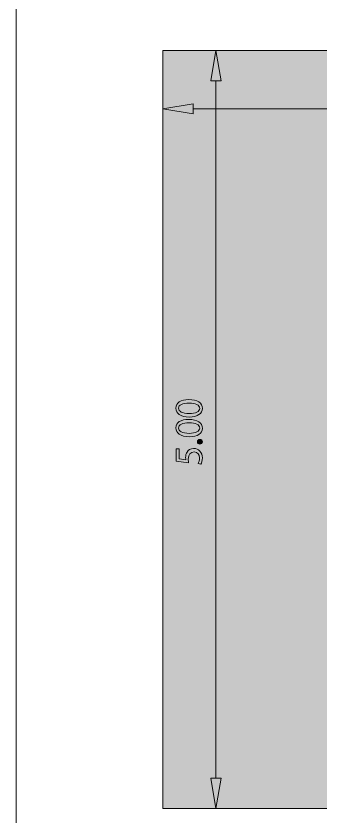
# Model space of a CAD drawing. Header units: centimetres. Extents: x -16.81 to -14.54, y 1.61 to 2.77.
# Drawn here: x -16.1158 to -16.0449, y 1.7444 to 1.9305 of the extents above; entities that cross this region are included whole.
import ezdxf

# ---------------------------------------------------------------- set-up
doc = ezdxf.new("R2010")
doc.units = ezdxf.units.CM
doc.header["$MEASUREMENT"] = 0
for name, color, linetype, lineweight in [('EXP BORDER', 7, 'Continuous', 0), ('EXP COTA', 7, 'Continuous', 0), ('EXP HATCH', 7, 'Continuous', 0)]:
    doc.layers.add(name, color=color, linetype=linetype, lineweight=lineweight)

# ---------------------------------------------------------------- blocks, each defined once
blk = doc.blocks.new('Block_85')
at = {"layer": 'EXP COTA', "true_color": 0x0000cc, "transparency": 33554687}
h = blk.add_hatch(color=172, dxfattribs=at)
h.dxf.hatch_style = 2
edge = h.paths.add_edge_path()
edge.add_spline(control_points=[(-16.07554, 1.83803), (-16.07399, 1.83803), (-16.07309, 1.83851), (-16.07309, 1.83923), (-16.07309, 1.84006), (-16.07406, 1.84044), (-16.07557, 1.84044), (-16.07705, 1.84044), (-16.07802, 1.84009), (-16.07802, 1.83927), (-16.07802, 1.83854), (-16.07716, 1.83803), (-16.07554, 1.83803)], knot_values=[0, 0, 0, 0, 1, 1, 1, 2, 2, 2, 3, 3, 3, 4, 4, 4, 4], degree=3, periodic=0)
edge = h.paths.add_edge_path()
edge.add_spline(control_points=[(-16.07561, 1.84127), (-16.07358, 1.84127), (-16.07247, 1.84051), (-16.07247, 1.8392), (-16.07247, 1.83803), (-16.07358, 1.83723), (-16.07554, 1.8372), (-16.07754, 1.8372), (-16.07864, 1.8381), (-16.07864, 1.83927), (-16.07864, 1.84054), (-16.0775, 1.84127), (-16.07561, 1.84127)], knot_values=[0, 0, 0, 0, 1, 1, 1, 2, 2, 2, 3, 3, 3, 4, 4, 4, 4], degree=3, periodic=0)
h = blk.add_hatch(color=172, dxfattribs=at)
h.dxf.hatch_style = 2
edge = h.paths.add_edge_path()
edge.add_spline(control_points=[(-16.07554, 1.83341), (-16.07399, 1.83341), (-16.07309, 1.83389), (-16.07309, 1.83465), (-16.07309, 1.83548), (-16.07406, 1.83586), (-16.07557, 1.83586), (-16.07705, 1.83586), (-16.07802, 1.83548), (-16.07802, 1.83465), (-16.07802, 1.83396), (-16.07716, 1.83341), (-16.07554, 1.83341)], knot_values=[0, 0, 0, 0, 1, 1, 1, 2, 2, 2, 3, 3, 3, 4, 4, 4, 4], degree=3, periodic=0)
edge = h.paths.add_edge_path()
edge.add_spline(control_points=[(-16.07561, 1.83665), (-16.07358, 1.83665), (-16.07247, 1.83589), (-16.07247, 1.83458), (-16.07247, 1.83341), (-16.07358, 1.83265), (-16.07554, 1.83262), (-16.07754, 1.83262), (-16.07864, 1.83348), (-16.07864, 1.83469), (-16.07864, 1.83596), (-16.0775, 1.83665), (-16.07561, 1.83665)], knot_values=[0, 0, 0, 0, 1, 1, 1, 2, 2, 2, 3, 3, 3, 4, 4, 4, 4], degree=3, periodic=0)
h = blk.add_hatch(color=172, dxfattribs=at)
h.dxf.hatch_style = 2
edge = h.paths.add_edge_path()
edge.add_spline(control_points=[(-16.07306, 1.83093), (-16.0734, 1.83093), (-16.07364, 1.83114), (-16.07364, 1.83145), (-16.07364, 1.83176), (-16.0734, 1.832), (-16.07306, 1.832), (-16.07271, 1.832), (-16.07247, 1.83179), (-16.07247, 1.83145), (-16.07247, 1.83114), (-16.07271, 1.83093), (-16.07306, 1.83093)], knot_values=[0, 0, 0, 0, 1, 1, 1, 2, 2, 2, 3, 3, 3, 4, 4, 4, 4], degree=3, periodic=0)
h = blk.add_hatch(color=172, dxfattribs=at)
h.dxf.hatch_style = 2
edge = h.paths.add_edge_path()
edge.add_spline(control_points=[(-16.07785, 1.82979), (-16.07785, 1.82979), (-16.07785, 1.82752), (-16.07785, 1.82752), (-16.07785, 1.82752), (-16.07633, 1.82728), (-16.07633, 1.82728), (-16.07633, 1.82742), (-16.07637, 1.82755), (-16.07637, 1.82776), (-16.07637, 1.82824), (-16.07626, 1.82869), (-16.07602, 1.82907), (-16.07578, 1.82955), (-16.07526, 1.8299), (-16.07451, 1.8299), (-16.07333, 1.8299), (-16.07247, 1.829), (-16.07247, 1.82769), (-16.07247, 1.82707), (-16.07265, 1.82652), (-16.07285, 1.82621), (-16.07285, 1.82621), (-16.07347, 1.82642), (-16.07347, 1.82642), (-16.0733, 1.82666), (-16.07313, 1.82714), (-16.07313, 1.82769), (-16.07313, 1.82845), (-16.07361, 1.8291), (-16.0744, 1.8291), (-16.07519, 1.82907), (-16.07575, 1.82859), (-16.07575, 1.82738), (-16.07575, 1.82707), (-16.07571, 1.8268), (-16.07568, 1.82656), (-16.07568, 1.82656), (-16.07854, 1.82693), (-16.07854, 1.82693), (-16.07854, 1.82693), (-16.07854, 1.82979), (-16.07854, 1.82979), (-16.07854, 1.82979), (-16.07785, 1.82979), (-16.07785, 1.82979)], knot_values=[0, 0, 0, 0, 1, 1, 1, 2, 2, 2, 3, 3, 3, 4, 4, 4, 5, 5, 5, 6, 6, 6, 7, 7, 7, 8, 8, 8, 9, 9, 9, 10, 10, 10, 11, 11, 11, 12, 12, 12, 13, 13, 13, 14, 14, 14, 15, 15, 15, 15], degree=3, periodic=0)
at = {"layer": 'EXP COTA'}
for points, knots in [([(-16.07561, 1.84127), (-16.07358, 1.84127), (-16.07247, 1.84051), (-16.07247, 1.8392), (-16.07247, 1.83803), (-16.07358, 1.83723), (-16.07554, 1.8372), (-16.07754, 1.8372), (-16.07864, 1.8381), (-16.07864, 1.83927), (-16.07864, 1.84054), (-16.0775, 1.84127), (-16.07561, 1.84127)], [0, 0, 0, 0, 1, 1, 1, 2, 2, 2, 3, 3, 3, 4, 4, 4, 4]), ([(-16.07554, 1.83803), (-16.07399, 1.83803), (-16.07309, 1.83851), (-16.07309, 1.83923), (-16.07309, 1.84006), (-16.07406, 1.84044), (-16.07557, 1.84044), (-16.07705, 1.84044), (-16.07802, 1.84009), (-16.07802, 1.83927), (-16.07802, 1.83854), (-16.07716, 1.83803), (-16.07554, 1.83803)], [0, 0, 0, 0, 1, 1, 1, 2, 2, 2, 3, 3, 3, 4, 4, 4, 4]), ([(-16.07561, 1.83665), (-16.07358, 1.83665), (-16.07247, 1.83589), (-16.07247, 1.83458), (-16.07247, 1.83341), (-16.07358, 1.83265), (-16.07554, 1.83262), (-16.07754, 1.83262), (-16.07864, 1.83348), (-16.07864, 1.83469), (-16.07864, 1.83596), (-16.0775, 1.83665), (-16.07561, 1.83665)], [0, 0, 0, 0, 1, 1, 1, 2, 2, 2, 3, 3, 3, 4, 4, 4, 4]), ([(-16.07554, 1.83341), (-16.07399, 1.83341), (-16.07309, 1.83389), (-16.07309, 1.83465), (-16.07309, 1.83548), (-16.07406, 1.83586), (-16.07557, 1.83586), (-16.07705, 1.83586), (-16.07802, 1.83548), (-16.07802, 1.83465), (-16.07802, 1.83396), (-16.07716, 1.83341), (-16.07554, 1.83341)], [0, 0, 0, 0, 1, 1, 1, 2, 2, 2, 3, 3, 3, 4, 4, 4, 4]), ([(-16.07306, 1.83093), (-16.0734, 1.83093), (-16.07364, 1.83114), (-16.07364, 1.83145), (-16.07364, 1.83176), (-16.0734, 1.832), (-16.07306, 1.832), (-16.07271, 1.832), (-16.07247, 1.83179), (-16.07247, 1.83145), (-16.07247, 1.83114), (-16.07271, 1.83093), (-16.07306, 1.83093)], [0, 0, 0, 0, 1, 1, 1, 2, 2, 2, 3, 3, 3, 4, 4, 4, 4]), ([(-16.07785, 1.82979), (-16.07785, 1.82979), (-16.07785, 1.82752), (-16.07785, 1.82752), (-16.07785, 1.82752), (-16.07633, 1.82728), (-16.07633, 1.82728), (-16.07633, 1.82742), (-16.07637, 1.82755), (-16.07637, 1.82776), (-16.07637, 1.82824), (-16.07626, 1.82869), (-16.07602, 1.82907), (-16.07578, 1.82955), (-16.07526, 1.8299), (-16.07451, 1.8299), (-16.07333, 1.8299), (-16.07247, 1.829), (-16.07247, 1.82769), (-16.07247, 1.82707), (-16.07265, 1.82652), (-16.07285, 1.82621), (-16.07285, 1.82621), (-16.07347, 1.82642), (-16.07347, 1.82642), (-16.0733, 1.82666), (-16.07313, 1.82714), (-16.07313, 1.82769), (-16.07313, 1.82845), (-16.07361, 1.8291), (-16.0744, 1.8291), (-16.07519, 1.82907), (-16.07575, 1.82859), (-16.07575, 1.82738), (-16.07575, 1.82707), (-16.07571, 1.8268), (-16.07568, 1.82656), (-16.07568, 1.82656), (-16.07854, 1.82693), (-16.07854, 1.82693), (-16.07854, 1.82693), (-16.07854, 1.82979), (-16.07854, 1.82979), (-16.07854, 1.82979), (-16.07785, 1.82979), (-16.07785, 1.82979)], [0, 0, 0, 0, 1, 1, 1, 2, 2, 2, 3, 3, 3, 4, 4, 4, 5, 5, 5, 6, 6, 6, 7, 7, 7, 8, 8, 8, 9, 9, 9, 10, 10, 10, 11, 11, 11, 12, 12, 12, 13, 13, 13, 14, 14, 14, 15, 15, 15, 15])]:
    blk.add_open_spline(points, degree=3, knots=knots, dxfattribs=at)
blk = doc.blocks.new('Block_84')
at = {"layer": 'EXP COTA'}
blk.add_blockref('Block_85', (0, 0), dxfattribs=at)
blk = doc.blocks.new('Block_83')
at = {"layer": 'EXP COTA', "true_color": 0x0000cc, "transparency": 33554687}
h = blk.add_hatch(color=172, dxfattribs=at)
h.dxf.hatch_style = 2
h.paths.add_polyline_path([(-16.07049, 1.91546), (-16.06813, 1.91546), (-16.06931, 1.92252)])
h = blk.add_hatch(color=172, dxfattribs=at)
h.dxf.hatch_style = 2
h.paths.add_polyline_path([(-16.07049, 1.75318), (-16.06813, 1.75318), (-16.06931, 1.74613)])
at = {"layer": 'EXP COTA', "color": 172, "lineweight": 0, "true_color": 0x0000cc}
for p, q in [((-16.07991, 1.92252), (-16.06225, 1.92252)), ((-16.06931, 1.91546), (-16.06931, 1.75318)), ((-16.07991, 1.74613), (-16.06225, 1.74613))]:
    blk.add_line(p, q, dxfattribs=at)
at = {"layer": 'EXP COTA'}
for points in [[(-16.07049, 1.91546), (-16.06813, 1.91546), (-16.06931, 1.92252), (-16.06931, 1.92252)], [(-16.07049, 1.75318), (-16.06813, 1.75318), (-16.06931, 1.74613), (-16.06931, 1.74613)]]:
    blk.add_lwpolyline(points, close=True, dxfattribs=at)
blk.add_blockref('Block_84', (0, 0), dxfattribs=at)
blk = doc.blocks.new('Block_88')
at = {"layer": 'EXP COTA', "true_color": 0x0000cc, "transparency": 33554687}
h = blk.add_hatch(color=172, dxfattribs=at)
h.dxf.hatch_style = 2
edge = h.paths.add_edge_path()
edge.add_spline(control_points=[(-15.99799, 1.91747), (-15.99799, 1.91747), (-16.00026, 1.91747), (-16.00026, 1.91747), (-16.00026, 1.91747), (-16.00049, 1.91596), (-16.00049, 1.91596), (-16.00035, 1.91596), (-16.00023, 1.91599), (-16.00001, 1.91599), (-15.99954, 1.91599), (-15.99909, 1.91589), (-15.99871, 1.91565), (-15.99825, 1.9154), (-15.99787, 1.91489), (-15.99787, 1.91413), (-15.99787, 1.91296), (-15.9988, 1.9121), (-16.00009, 1.9121), (-16.00073, 1.9121), (-16.00128, 1.91227), (-16.00157, 1.91248), (-16.00157, 1.91248), (-16.00137, 1.9131), (-16.00137, 1.9131), (-16.00112, 1.91292), (-16.00064, 1.91275), (-16.00009, 1.91275), (-15.99933, 1.91275), (-15.99868, 1.91323), (-15.99868, 1.91403), (-15.9987, 1.91482), (-15.99921, 1.91537), (-16.0004, 1.91537), (-16.00073, 1.91537), (-16.001, 1.91534), (-16.00123, 1.9153), (-16.00123, 1.9153), (-16.00083, 1.91816), (-16.00083, 1.91816), (-16.00083, 1.91816), (-15.99799, 1.91816), (-15.99799, 1.91816), (-15.99799, 1.91816), (-15.99799, 1.91747), (-15.99799, 1.91747)], knot_values=[0, 0, 0, 0, 1, 1, 1, 2, 2, 2, 3, 3, 3, 4, 4, 4, 5, 5, 5, 6, 6, 6, 7, 7, 7, 8, 8, 8, 9, 9, 9, 10, 10, 10, 11, 11, 11, 12, 12, 12, 13, 13, 13, 14, 14, 14, 15, 15, 15, 15], degree=3, periodic=0)
h = blk.add_hatch(color=172, dxfattribs=at)
h.dxf.hatch_style = 2
edge = h.paths.add_edge_path()
edge.add_spline(control_points=[(-15.99436, 1.91516), (-15.99436, 1.91361), (-15.99389, 1.91272), (-15.99315, 1.91272), (-15.99232, 1.91272), (-15.99193, 1.91368), (-15.99193, 1.9152), (-15.99193, 1.91668), (-15.99231, 1.91764), (-15.99313, 1.91764), (-15.99384, 1.91764), (-15.99436, 1.91678), (-15.99436, 1.91516)], knot_values=[0, 0, 0, 0, 1, 1, 1, 2, 2, 2, 3, 3, 3, 4, 4, 4, 4], degree=3, periodic=0)
edge = h.paths.add_edge_path()
edge.add_spline(control_points=[(-15.99113, 1.91523), (-15.99113, 1.9132), (-15.99187, 1.9121), (-15.9932, 1.9121), (-15.99436, 1.9121), (-15.99515, 1.9132), (-15.99516, 1.91516), (-15.99516, 1.91716), (-15.9943, 1.91826), (-15.9931, 1.91826), (-15.99184, 1.91826), (-15.99113, 1.91713), (-15.99113, 1.91523)], knot_values=[0, 0, 0, 0, 1, 1, 1, 2, 2, 2, 3, 3, 3, 4, 4, 4, 4], degree=3, periodic=0)
h = blk.add_hatch(color=172, dxfattribs=at)
h.dxf.hatch_style = 2
edge = h.paths.add_edge_path()
edge.add_spline(control_points=[(-15.98976, 1.91516), (-15.98976, 1.91361), (-15.98927, 1.91272), (-15.98855, 1.91272), (-15.98772, 1.91272), (-15.98733, 1.91368), (-15.98733, 1.9152), (-15.98733, 1.91668), (-15.98771, 1.91764), (-15.98853, 1.91764), (-15.98924, 1.91764), (-15.98976, 1.91678), (-15.98976, 1.91516)], knot_values=[0, 0, 0, 0, 1, 1, 1, 2, 2, 2, 3, 3, 3, 4, 4, 4, 4], degree=3, periodic=0)
edge = h.paths.add_edge_path()
edge.add_spline(control_points=[(-15.98653, 1.91523), (-15.98653, 1.9132), (-15.98728, 1.9121), (-15.9886, 1.9121), (-15.98976, 1.9121), (-15.99055, 1.9132), (-15.99057, 1.91516), (-15.99057, 1.91716), (-15.9897, 1.91826), (-15.9885, 1.91826), (-15.98724, 1.91826), (-15.98653, 1.91713), (-15.98653, 1.91523)], knot_values=[0, 0, 0, 0, 1, 1, 1, 2, 2, 2, 3, 3, 3, 4, 4, 4, 4], degree=3, periodic=0)
h = blk.add_hatch(color=172, dxfattribs=at)
h.dxf.hatch_style = 2
edge = h.paths.add_edge_path()
edge.add_spline(control_points=[(-15.99687, 1.91268), (-15.99687, 1.91303), (-15.99665, 1.91327), (-15.99634, 1.91327), (-15.99601, 1.91327), (-15.99579, 1.91303), (-15.99579, 1.91268), (-15.99579, 1.91234), (-15.99599, 1.9121), (-15.99634, 1.9121), (-15.99666, 1.9121), (-15.99687, 1.91234), (-15.99687, 1.91268)], knot_values=[0, 0, 0, 0, 1, 1, 1, 2, 2, 2, 3, 3, 3, 4, 4, 4, 4], degree=3, periodic=0)
at = {"layer": 'EXP COTA'}
for points, knots in [([(-15.99799, 1.91747), (-15.99799, 1.91747), (-16.00026, 1.91747), (-16.00026, 1.91747), (-16.00026, 1.91747), (-16.00049, 1.91596), (-16.00049, 1.91596), (-16.00035, 1.91596), (-16.00023, 1.91599), (-16.00001, 1.91599), (-15.99954, 1.91599), (-15.99909, 1.91589), (-15.99871, 1.91565), (-15.99825, 1.9154), (-15.99787, 1.91489), (-15.99787, 1.91413), (-15.99787, 1.91296), (-15.9988, 1.9121), (-16.00009, 1.9121), (-16.00073, 1.9121), (-16.00128, 1.91227), (-16.00157, 1.91248), (-16.00157, 1.91248), (-16.00137, 1.9131), (-16.00137, 1.9131), (-16.00112, 1.91292), (-16.00064, 1.91275), (-16.00009, 1.91275), (-15.99933, 1.91275), (-15.99868, 1.91323), (-15.99868, 1.91403), (-15.9987, 1.91482), (-15.99921, 1.91537), (-16.0004, 1.91537), (-16.00073, 1.91537), (-16.001, 1.91534), (-16.00123, 1.9153), (-16.00123, 1.9153), (-16.00083, 1.91816), (-16.00083, 1.91816), (-16.00083, 1.91816), (-15.99799, 1.91816), (-15.99799, 1.91816), (-15.99799, 1.91816), (-15.99799, 1.91747), (-15.99799, 1.91747)], [0, 0, 0, 0, 1, 1, 1, 2, 2, 2, 3, 3, 3, 4, 4, 4, 5, 5, 5, 6, 6, 6, 7, 7, 7, 8, 8, 8, 9, 9, 9, 10, 10, 10, 11, 11, 11, 12, 12, 12, 13, 13, 13, 14, 14, 14, 15, 15, 15, 15]), ([(-15.99113, 1.91523), (-15.99113, 1.9132), (-15.99187, 1.9121), (-15.9932, 1.9121), (-15.99436, 1.9121), (-15.99515, 1.9132), (-15.99516, 1.91516), (-15.99516, 1.91716), (-15.9943, 1.91826), (-15.9931, 1.91826), (-15.99184, 1.91826), (-15.99113, 1.91713), (-15.99113, 1.91523)], [0, 0, 0, 0, 1, 1, 1, 2, 2, 2, 3, 3, 3, 4, 4, 4, 4]), ([(-15.99436, 1.91516), (-15.99436, 1.91361), (-15.99389, 1.91272), (-15.99315, 1.91272), (-15.99232, 1.91272), (-15.99193, 1.91368), (-15.99193, 1.9152), (-15.99193, 1.91668), (-15.99231, 1.91764), (-15.99313, 1.91764), (-15.99384, 1.91764), (-15.99436, 1.91678), (-15.99436, 1.91516)], [0, 0, 0, 0, 1, 1, 1, 2, 2, 2, 3, 3, 3, 4, 4, 4, 4]), ([(-15.98653, 1.91523), (-15.98653, 1.9132), (-15.98728, 1.9121), (-15.9886, 1.9121), (-15.98976, 1.9121), (-15.99055, 1.9132), (-15.99057, 1.91516), (-15.99057, 1.91716), (-15.9897, 1.91826), (-15.9885, 1.91826), (-15.98724, 1.91826), (-15.98653, 1.91713), (-15.98653, 1.91523)], [0, 0, 0, 0, 1, 1, 1, 2, 2, 2, 3, 3, 3, 4, 4, 4, 4]), ([(-15.98976, 1.91516), (-15.98976, 1.91361), (-15.98927, 1.91272), (-15.98855, 1.91272), (-15.98772, 1.91272), (-15.98733, 1.91368), (-15.98733, 1.9152), (-15.98733, 1.91668), (-15.98771, 1.91764), (-15.98853, 1.91764), (-15.98924, 1.91764), (-15.98976, 1.91678), (-15.98976, 1.91516)], [0, 0, 0, 0, 1, 1, 1, 2, 2, 2, 3, 3, 3, 4, 4, 4, 4]), ([(-15.99687, 1.91268), (-15.99687, 1.91303), (-15.99665, 1.91327), (-15.99634, 1.91327), (-15.99601, 1.91327), (-15.99579, 1.91303), (-15.99579, 1.91268), (-15.99579, 1.91234), (-15.99599, 1.9121), (-15.99634, 1.9121), (-15.99666, 1.9121), (-15.99687, 1.91234), (-15.99687, 1.91268)], [0, 0, 0, 0, 1, 1, 1, 2, 2, 2, 3, 3, 3, 4, 4, 4, 4])]:
    blk.add_open_spline(points, degree=3, knots=knots, dxfattribs=at)
blk = doc.blocks.new('Block_87')
at = {"layer": 'EXP COTA'}
blk.add_blockref('Block_88', (0, 0), dxfattribs=at)
blk = doc.blocks.new('Block_86')
at = {"layer": 'EXP COTA', "true_color": 0x0000cc, "transparency": 33554687}
h = blk.add_hatch(color=172, dxfattribs=at)
h.dxf.hatch_style = 2
h.paths.add_polyline_path([(-16.07462, 1.9101), (-16.07462, 1.90775), (-16.08167, 1.90893)])
h = blk.add_hatch(color=172, dxfattribs=at)
h.dxf.hatch_style = 2
h.paths.add_polyline_path([(-15.91234, 1.9101), (-15.91234, 1.90775), (-15.90528, 1.90893)])
at = {"layer": 'EXP COTA', "color": 172, "lineweight": 0, "true_color": 0x0000cc}
for p, q in [((-16.08167, 1.92075), (-16.08167, 1.90187)), ((-15.90528, 1.92075), (-15.90528, 1.90187)), ((-16.07462, 1.90893), (-15.91234, 1.90893))]:
    blk.add_line(p, q, dxfattribs=at)
at = {"layer": 'EXP COTA'}
for points in [[(-16.07462, 1.9101), (-16.07462, 1.90775), (-16.08167, 1.90893), (-16.08167, 1.90893)], [(-15.91234, 1.9101), (-15.91234, 1.90775), (-15.90528, 1.90893), (-15.90528, 1.90893)]]:
    blk.add_lwpolyline(points, close=True, dxfattribs=at)
blk.add_blockref('Block_87', (0, 0), dxfattribs=at)

msp = doc.modelspace()

# ---------------------------------------------------------------- hatches: boundary and pattern name
at = {"layer": 'EXP HATCH', "true_color": 0x293189, "transparency": 33554534}
msp.add_hatch(color=177, dxfattribs=at).paths.add_polyline_path([(-16.08167, 1.92252), (-16.08167, 1.74613), (-15.90528, 1.74613), (-15.90528, 1.92252)])

# ---------------------------------------------------------------- linework, layer by layer
at = {"layer": 'EXP BORDER', "color": 253, "lineweight": 0, "true_color": 0xadadad}
msp.add_lwpolyline([(-16.08167, 1.92252), (-15.90528, 1.92252), (-15.90528, 1.74613), (-16.08167, 1.74613)], close=True, dxfattribs=at)
at = {"layer": 'EXP COTA', "color": 3, "lineweight": 0, "true_color": 0x00ff00}
msp.add_line((-16.11581, 1.71828), (-16.11581, 1.96012), dxfattribs=at)
at = {"layer": 'EXP HATCH'}
msp.add_lwpolyline([(-16.08167, 1.92252), (-16.08167, 1.74613), (-15.90528, 1.74613), (-15.90528, 1.92252)], close=True, dxfattribs=at)

# ---------------------------------------------------------------- block references
at = {"layer": 'EXP COTA'}
for name in ['Block_83', 'Block_86']:
    msp.add_blockref(name, (0, 0), dxfattribs=at)

doc.saveas('drawing.dxf')
